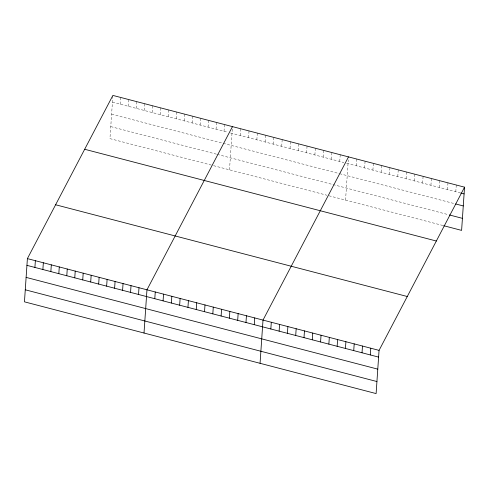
<?xml version="1.0" encoding="UTF-8"?>
<svg xmlns="http://www.w3.org/2000/svg" width="489" height="489" viewBox="0 0 489 489"><rect width="100%" height="100%" fill="white"/><g stroke="black" fill="none" stroke-linecap="round" stroke-linejoin="round"><path stroke-width="0.37" stroke-dasharray="2.44 1.83" d="M211.389 165.105L109.939 138.631L112.837 96.168M120.398 104.236L120.856 97.494M128.369 106.315L128.827 99.579M136.339 108.393L136.798 101.657M144.31 110.471L144.768 103.735M152.281 112.556L152.739 105.813M160.251 114.634L160.71 107.898M168.222 116.712L168.681 109.976M176.193 118.79L176.657 112.054M184.164 120.875L184.628 114.133M192.134 122.953L192.599 116.217M200.111 125.031L200.569 118.295M208.082 127.109L208.54 120.373M216.052 129.194L216.511 122.452M224.023 131.272L224.482 124.53M229.506 169.83L232.452 126.614M240.282 135.514L240.741 128.778M248.571 137.678L249.029 130.936M256.859 139.836L257.318 133.1M265.148 141.999L265.606 135.264M273.437 144.163L273.895 137.427M281.725 146.327L282.19 139.591M290.02 148.491L290.478 141.749M298.308 150.655L298.767 143.913M306.597 152.812L307.055 146.077M314.885 154.976L315.344 148.24M323.174 157.14L323.632 150.404M331.463 159.304L331.921 152.562M339.751 161.468L340.21 154.726M345.552 200.105L348.296 159.885M356.328 165.789L356.793 159.053M364.623 167.953L365.081 161.217M372.911 170.117L373.37 163.381M381.2 172.281L381.658 165.539M389.488 174.439L389.947 167.703M397.777 176.602L398.235 169.866M406.066 178.766L406.524 172.03M414.354 180.93L414.813 174.194M422.643 183.094L423.101 176.352M430.931 185.258L431.396 178.516M439.226 187.415L439.684 180.679M447.514 189.579L447.973 182.843M455.803 191.743L456.261 185.007M112.427 102.158L227.642 132.213M230.545 132.971L343.895 162.544M346.658 163.265L459.947 192.825M111.608 114.194L222.477 143.118M223.198 143.308L338.932 173.503M339.623 173.681L454.978 203.779M110.758 126.596L216.56 154.2M217.281 154.39L448.609 214.738M213.565 165.667L326.903 195.239M328.975 195.783L442.955 225.515"/><path stroke-width="0.73" d="M464.55 187.165L379.061 350.368L376.114 393.584L24.45 301.835L27.396 258.614L112.886 95.416L464.55 187.165L461.604 230.386L443.645 225.698M34.908 267.434L35.367 260.698M42.879 269.512L43.338 262.776M50.85 271.597L51.308 264.855M58.821 273.675L59.279 266.933M66.791 275.753L67.25 269.017M74.762 277.831L75.22 271.095M82.733 279.91L83.191 273.174M90.703 281.994L91.162 275.252M98.674 284.072L99.139 277.336M106.645 286.151L107.109 279.415M114.615 288.229L115.08 281.493M122.592 290.313L123.051 283.571M130.563 292.391L131.021 285.649M138.534 294.47L138.992 287.734M144.017 333.027L146.963 289.812L232.452 126.614M154.793 298.712L155.251 291.976M163.082 300.876L163.54 294.14M171.37 303.039L171.828 296.297M179.659 305.203L180.117 298.461M187.947 307.361L188.406 300.625M196.236 309.525L196.7 302.789M204.524 311.689L204.989 304.953M212.819 313.852L213.277 307.11M221.107 316.016L221.566 309.274M229.396 318.174L229.854 311.438M237.685 320.338L238.143 313.602M245.973 322.502L246.432 315.766M254.262 324.665L254.72 317.929M260.062 363.303L263.009 320.087L348.498 156.89M270.839 328.987L271.297 322.251M279.127 331.151L279.592 324.415M287.422 333.315L287.88 326.579M295.711 335.478L296.169 328.742M303.999 337.642L304.458 330.9M312.288 339.806L312.746 333.064M320.576 341.964L321.035 335.228M328.865 344.128L329.323 337.392M337.153 346.291L337.612 339.555M345.442 348.455L345.9 341.713M353.73 350.619L354.195 343.877M362.025 352.777L362.483 346.041M370.314 354.941L370.772 348.205M460.638 193.002L464.092 193.907M455.669 203.962L463.272 205.942M449.299 214.922L462.423 218.345M84.676 149.273L436.341 241.022M55.605 204.763L407.27 296.511M27.396 258.614L379.061 350.368M26.938 265.356L378.602 357.104M26.119 277.391L377.783 369.14M25.269 289.794L376.933 381.542"/></g></svg>
